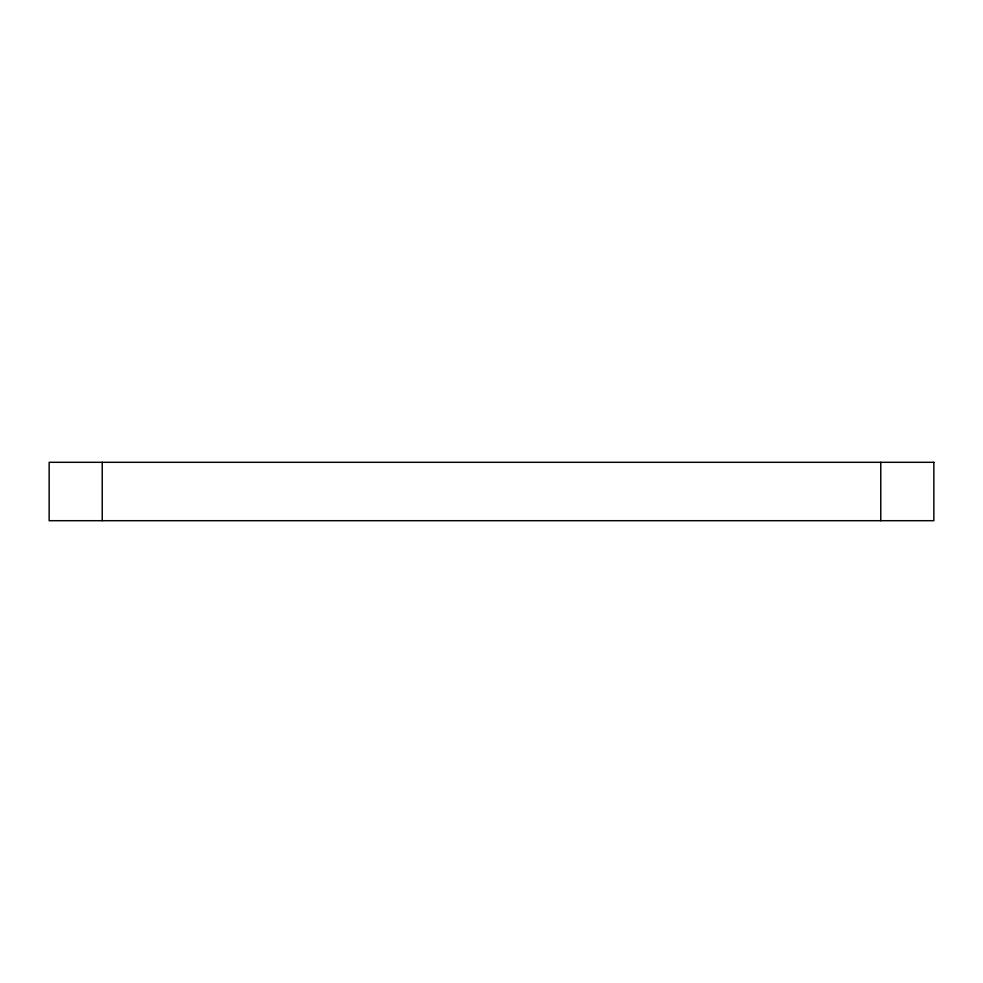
<?xml version="1.0" encoding="UTF-8"?>
<svg xmlns="http://www.w3.org/2000/svg" width="983" height="983" viewBox="0 0 983 983"><rect width="100%" height="100%" fill="white"/><g stroke="black" fill="none" stroke-linecap="round" stroke-linejoin="round"><path stroke-width="1.47" d="M880.768 462.305L880.768 520.695M102.232 462.305L102.232 520.695M933.85 462.305L49.15 462.305L49.15 520.695L933.85 520.695L933.85 462.305"/></g></svg>
